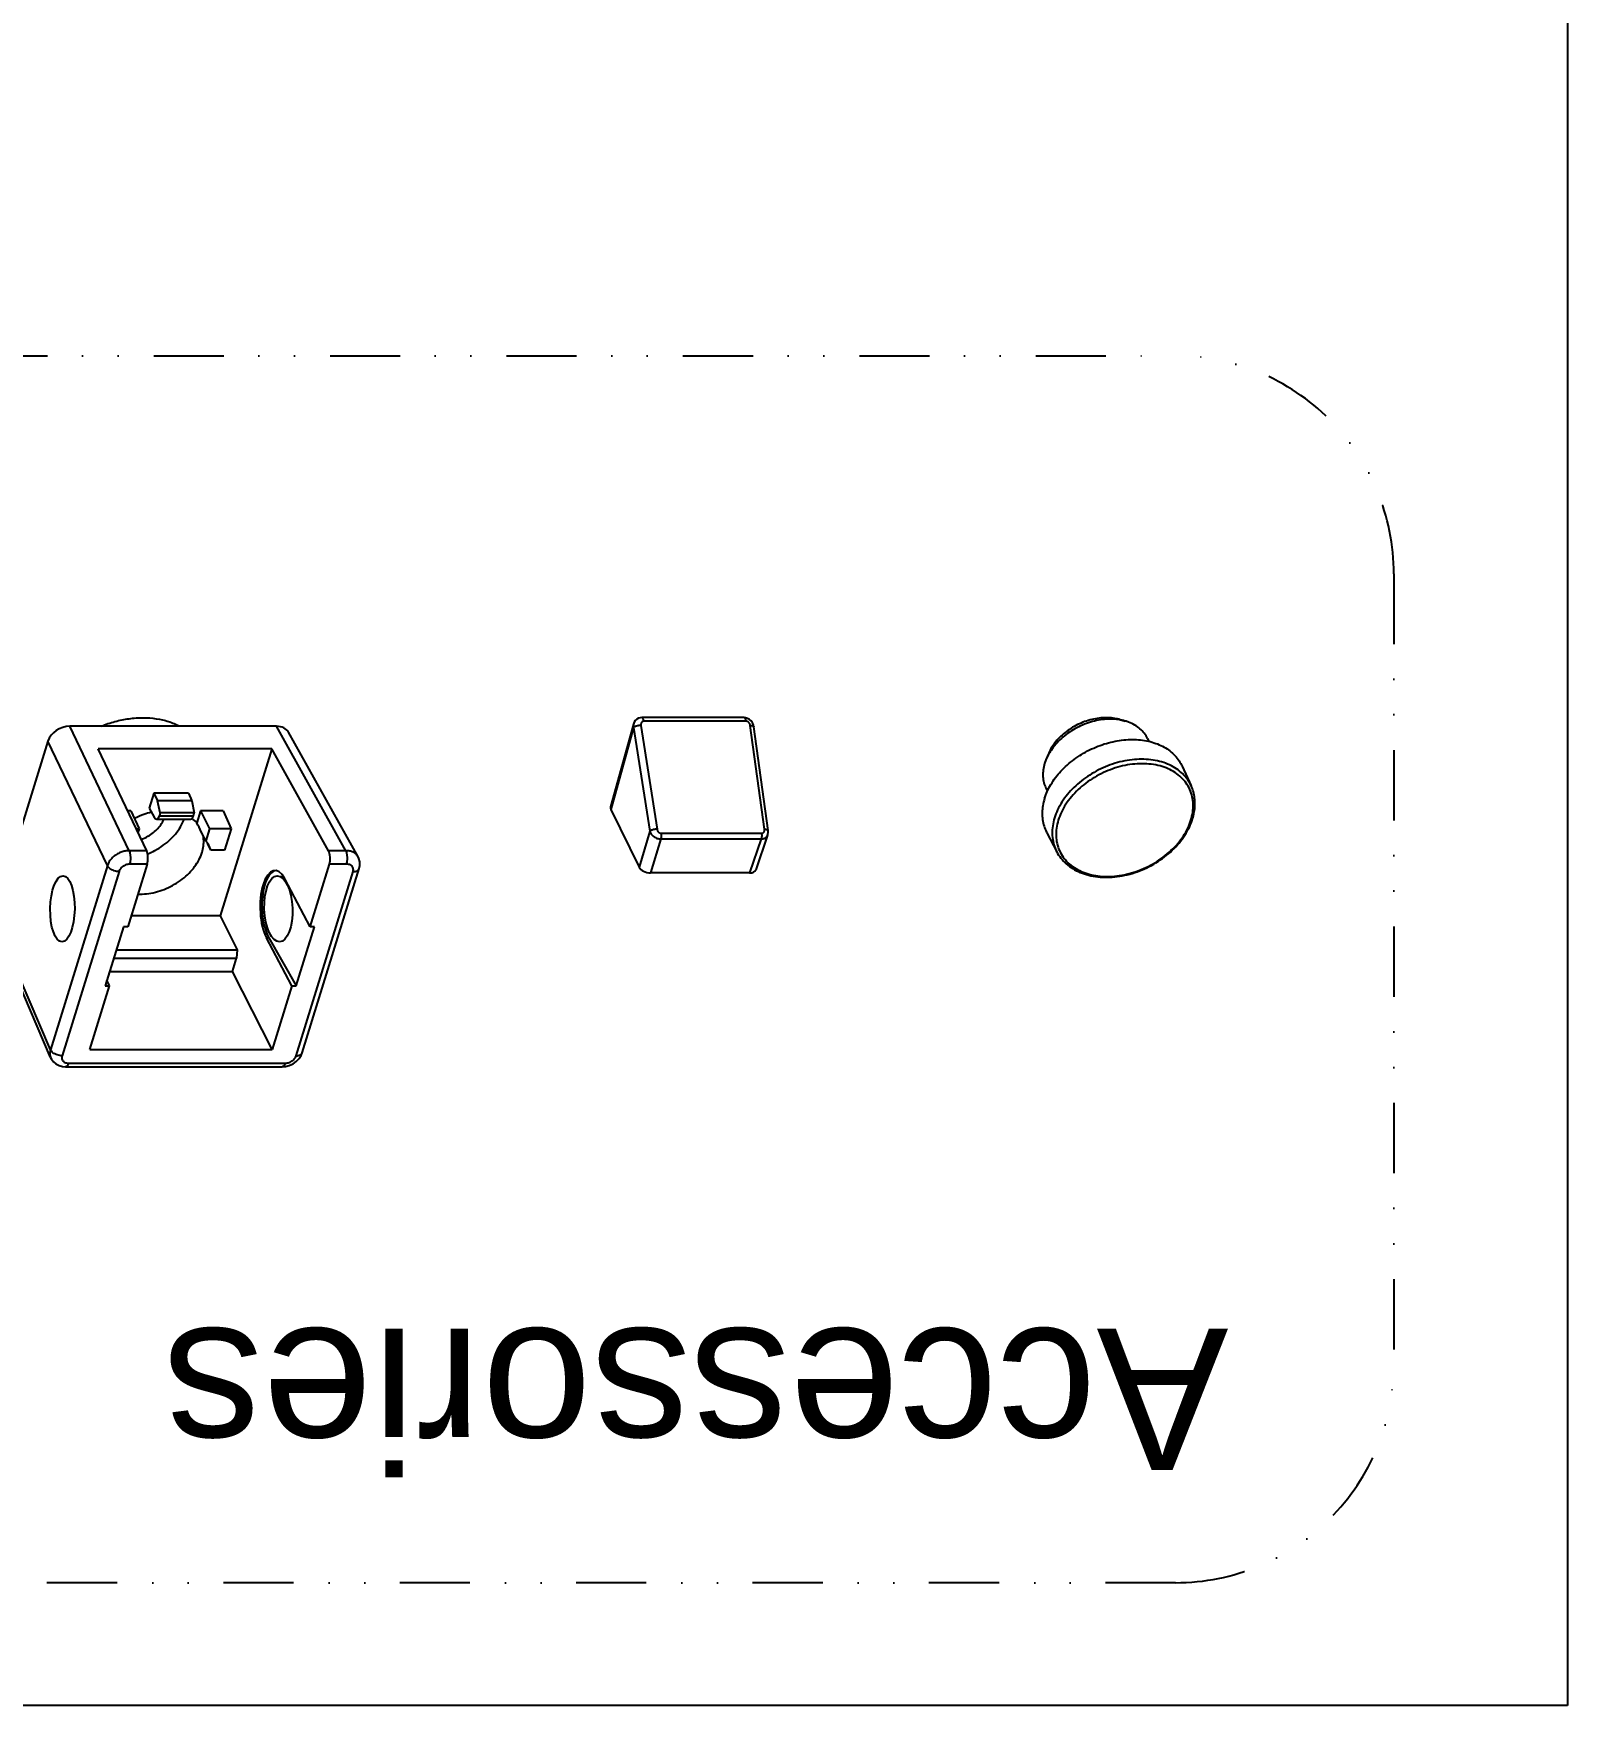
# Model space of a CAD drawing. Header units: millimetres. Extents: x 10368 to 13229, y -13270 to -11269.
# Drawn here: x 12951.6 to 13229.5, y -13205 to -12902 of the extents above; entities that cross this region are included whole.
import ezdxf

# ---------------------------------------------------------------- set-up
doc = ezdxf.new("R2010")
doc.units = ezdxf.units.MM
doc.linetypes.add('DIVIDE', pattern=[31.75, 12.7, -6.35, 0, -6.35, 0, -6.35])
doc.layers.add('dim', color=3, linetype='Continuous', lineweight=9)
doc.styles.add('宋体', font='')
doc.styles.get('宋体').set_extended_font_data('SimSun')

# ---------------------------------------------------------------- blocks, each defined once
blk = doc.blocks.new('u59')
at = {"color": 7, "linetype": 'Continuous'}
for p, q in [((-393.765, 824.396), (-433.007, 824.396)), ((-393.244, 825.043), (-432.486, 825.043)), ((-436.103, 822.502), (-446.417, 789.128)), ((-434.993, 823.059), (-445.306, 789.685)), ((-434.23, 810.385), (-430.663, 821.926)), ((-397.635, 821.926), (-430.663, 821.926)), ((-430.663, 821.926), (-423.449, 807.822)), ((-402.919, 789.685), (-392.605, 823.059)), ((-397.635, 821.926), (-401.201, 810.385)), ((-400.812, 788.596), (-390.498, 821.97)), ((-390.535, 823.379), (-380.235, 799.292)), ((-390.498, 821.97), (-380.194, 797.873)), ((-435.018, 810.385), (-438.326, 799.683)), ((-434.23, 810.385), (-435.018, 810.385)), ((-430.071, 801.68), (-435.018, 810.385)), ((-434.23, 810.385), (-429.62, 801.68)), ((-403.72, 799.683), (-400.413, 810.385)), ((-401.201, 810.385), (-400.733, 809.349)), ((-400.413, 810.385), (-401.201, 810.385)), ((-423.449, 807.822), (-424.211, 805.357)), ((-401.205, 807.822), (-423.449, 807.822)), ((-424.321, 803.849), (-424.211, 805.357)), ((-402.433, 803.849), (-424.321, 803.849)), ((-421.234, 797.707), (-424.321, 803.849)), ((-401.966, 805.357), (-424.211, 805.357)), ((-430.071, 801.68), (-429.62, 801.68)), ((-437.537, 799.683), (-441.04, 788.348)), ((-438.326, 799.683), (-437.537, 799.683)), ((-437.537, 799.683), (-432.927, 790.978)), ((-430.578, 767.47), (-421.234, 797.707)), ((-421.234, 797.707), (-405.119, 797.707)), ((-408.011, 788.348), (-404.508, 799.683)), ((-404.508, 799.683), (-403.72, 799.683)), ((-390.032, 766.038), (-380.194, 797.873)), ((-520.392, 783.066), (-518.234, 789.393)), ((-519.233, 783.764), (-517.128, 789.935)), ((-517.128, 789.935), (-499.196, 789.935)), ((-501.044, 783.764), (-499.196, 789.935)), ((-499.044, 782.389), (-497.102, 788.873)), ((-491.997, 778.469), (-497.102, 788.873)), ((-444.147, 788.348), (-441.04, 788.348)), ((-408.011, 788.348), (-404.904, 788.348)), ((-400.812, 788.596), (-390.032, 766.038)), ((-570.95, 782.64), (-572.753, 786.091)), ((-446.215, 786.997), (-433.63, 764.45)), ((-444.025, 785.921), (-440.876, 785.921)), ((-444.025, 785.921), (-431.435, 763.363)), ((-440.876, 785.921), (-430.578, 767.47)), ((-423.213, 781.965), (-422.016, 785.838)), ((-422.016, 785.838), (-419.577, 785.838)), ((-419.577, 785.838), (-419.293, 785.13)), ((-407.932, 785.921), (-399.115, 767.47)), ((-407.932, 785.921), (-404.783, 785.921)), ((-404.783, 785.921), (-394.003, 763.363)), ((-520.468, 782.235), (-517.887, 763.437)), ((-519.826, 782.015), (-517.246, 763.216)), ((-501.109, 782.753), (-519.298, 782.753)), ((-501.044, 783.764), (-519.233, 783.764)), ((-497.453, 763.216), (-500.365, 782.015)), ((-496.131, 763.59), (-499.044, 782.389)), ((-423.213, 781.965), (-419.288, 781.965)), ((-421.754, 778.71), (-423.213, 781.965)), ((-419.288, 781.965), (-418.627, 784.106)), ((-417.665, 778.71), (-419.288, 781.965)), ((-406.54, 781.965), (-406.344, 782.597)), ((-405.081, 778.71), (-406.54, 781.965)), ((-406.042, 781.965), (-406.54, 781.965)), ((-421.754, 778.71), (-417.665, 778.71)), ((-417.665, 778.71), (-417.003, 780.85)), ((-416.392, 779.56), (-416.546, 779.062)), ((-416.119, 776.857), (-416.546, 779.062)), ((-416.546, 779.062), (-410.397, 779.062)), ((-410.243, 779.56), (-416.392, 779.56)), ((-409.711, 780.206), (-415.882, 780.206)), ((-410.397, 779.062), (-410.243, 779.56)), ((-410.397, 779.062), (-409.896, 776.857)), ((-408.392, 778.175), (-409.291, 779.854)), ((-405.081, 778.71), (-404.486, 778.71)), ((-496.131, 763.59), (-491.997, 778.469)), ((-496.108, 762.955), (-491.933, 777.981)), ((-415.511, 775.5), (-416.119, 776.857)), ((-416.119, 776.857), (-409.896, 776.857)), ((-409.219, 775.5), (-409.896, 776.857)), ((-409.219, 775.5), (-408.392, 778.175)), ((-595.476, 770.604), (-597.103, 774.142)), ((-570.809, 774.605), (-571.064, 775.125)), ((-415.511, 775.5), (-409.219, 775.5)), ((-570.793, 769.465), (-570.57, 770.091)), ((-571.193, 768.466), (-570.793, 769.465)), ((-430.578, 767.47), (-399.115, 767.47)), ((-589.207, 765.577), (-589.464, 766.101)), ((-584.116, 762.124), (-585.152, 762.419)), ((-516.513, 762.462), (-497.965, 762.462)), ((-516.14, 761.797), (-497.591, 761.797)), ((-431.435, 763.363), (-394.003, 763.363))]:
    blk.add_line(p, q, dxfattribs=at)
at = {"color": 2, "linetype": 'DIVIDE'}
blk.add_lwpolyline([(-633.796, 735.758), (-633.796, 879.002, -0.4142136), (-594.264, 918.534), (-57.755, 918.534, -0.4142136), (-18.223, 879.002), (-18.223, 735.758, -0.4142136), (-57.755, 696.225), (-594.264, 696.225, -0.4142136)], format="xyb", close=True, dxfattribs=at)
at = {"color": 7, "linetype": 'Continuous'}
for points in [[(-432.486, 825.043), (-433.053, 824.998), (-433.76, 824.819), (-434.431, 824.511), (-435.03, 824.089), (-435.53, 823.573), (-435.906, 822.989), (-436.103, 822.502)], [(-390.534, 823.378), (-390.671, 823.652), (-391.029, 824.136), (-391.498, 824.534), (-392.058, 824.826), (-392.689, 824.998), (-393.244, 825.043)], [(-446.417, 789.127), (-446.528, 788.603), (-446.524, 787.939), (-446.364, 787.313), (-446.213, 786.994)], [(-520.391, 783.067), (-520.422, 782.969), (-520.484, 782.574), (-520.468, 782.235)], [(-517.887, 763.437), (-517.81, 763.098), (-517.641, 762.717), (-517.402, 762.385), (-517.105, 762.117), (-516.768, 761.927), (-516.411, 761.821), (-516.14, 761.797)], [(-497.591, 761.797), (-497.327, 761.82), (-496.995, 761.919), (-496.693, 762.091), (-496.433, 762.335), (-496.23, 762.641), (-496.109, 762.954)]]:
    blk.add_lwpolyline(points, dxfattribs=at)
blk.add_arc((-579.156, 772.833), 9.016, 331.26354, 338.06796, dxfattribs=at)
for centre, major_axis, ratio in [((-431.785, 796.435), (-0.219, 5.977), 0.4267602), ((-392.675, 796.435), (0.104, 5.977), 0.3704289)]:
    blk.add_ellipse(centre, major_axis=major_axis, ratio=ratio, dxfattribs=at)
for centre, major_axis, ratio, start_param, end_param in [((-431.274, 796.329), (-0.123, 6.831), 0.4082012, 2.4634525, 5.6050451), ((-431.724, 796.329), (-0.251, 6.83), 0.4267602, 3.176707, 5.5967298), ((-516.607, 788.873), (1.632, -0.505), 0.5723949, 2.0660459, 3.1252486), ((-498.675, 788.873), (1.632, -0.504), 0.5726865, 0.4949194, 2.0654112), ((-440.478, 787.286), (-0.031, 1.708), 0.4082012, 0.8926561, 2.4896324), ((-407.532, 787.286), (0.03, 1.708), 0.3704289, 0.9064371, 2.5034134), ((-331.46, 628.074), (-171.262, 336.469), 0.0210062, 1.0721109, 1.0762764), ((-289.676, 542.928), (-177.684, 344.13), 0.0143318, 7.0700452, 7.0832225), ((-415.899, 778.498), (0.02, 1.708), 0.3767808, 0.0044239, 0.9043885), ((-409.695, 778.498), (-0.02, 1.708), 0.4019641, 5.6250509, 7.178394), ((-493.57, 778.47), (1.632, -0.505), 0.5723949, 0.0166694, 0.494945), ((-430.606, 766.04), (3.068, 1.507), 0.7210321, -3.1035509, -2.1688223), ((-393.178, 766.04), (3.067, 1.504), 0.7219517, -2.1673387, -0.5972276)]:
    blk.add_ellipse(centre, major_axis=major_axis, ratio=ratio, start_param=start_param, end_param=end_param, dxfattribs=at)
for points, start_tangent, end_tangent in [([(-433.007, 824.396), (-433.366, 824.363), (-433.729, 824.264), (-434.077, 824.105), (-434.392, 823.893), (-434.658, 823.639), (-434.862, 823.356), (-434.993, 823.059)], (-1, -0.0001914), (-0.2954819, -0.9553483)), ([(-433.007, 824.396), (-432.88, 824.711), (-432.725, 824.928), (-432.553, 825.034), (-432.486, 825.041)], (0.2952472, 0.9554209), (0.9999298, -0.0118484)), ([(-393.765, 824.396), (-393.637, 824.711), (-393.483, 824.928), (-393.311, 825.034), (-393.244, 825.041)], (0.2952474, 0.9554208), (0.9999298, -0.0118496)), ([(-392.605, 823.059), (-392.553, 823.356), (-392.582, 823.639), (-392.691, 823.893), (-392.874, 824.105), (-393.123, 824.264), (-393.426, 824.363), (-393.765, 824.396)], (0.2950166, 0.9554921), (-1, 0.0001946)), ([(-434.993, 823.059), (-435.388, 823.022), (-435.719, 822.912), (-435.962, 822.738), (-436.1, 822.512), (-436.103, 822.502)], (-1, 0), (-0.2945921, -0.9556231)), ([(-392.605, 823.059), (-392.173, 823.022), (-391.735, 822.912), (-391.321, 822.738), (-390.961, 822.512), (-390.68, 822.25), (-390.498, 821.97)], (1, 0.0000001), (0.4118252, -0.9112629)), ([(-390.498, 821.97), (-390.391, 822.559), (-390.447, 823.121), (-390.534, 823.377)], (0.3020779, 0.9532833), (-0.3923202, 0.9198287)), ([(-406.344, 793.763), (-406.719, 793.77), (-408.3, 793.655), (-409.904, 793.313), (-411.482, 792.756), (-412.986, 791.999), (-414.371, 791.066), (-415.595, 789.986), (-416.62, 788.79), (-417.415, 787.516), (-417.956, 786.202)], (-0.9993366, 0.0364193), (-0.2952474, -0.9554208)), ([(-572.753, 786.091), (-573.507, 787.255), (-574.482, 788.283), (-575.663, 789.154), (-577.025, 789.846), (-578.542, 790.345), (-580.188, 790.639), (-581.922, 790.721), (-583.714, 790.592), (-585.525, 790.255), (-587.321, 789.717), (-589.068, 788.99), (-590.731, 788.088), (-592.281, 787.027), (-593.686, 785.829), (-594.92, 784.517), (-595.957, 783.114), (-596.776, 781.651), (-597.363, 780.151)], (-0.4630299, 0.8863426), (-0.2952474, -0.9554208)), ([(-573.034, 780.362), (-572.707, 781.816), (-572.631, 783.24), (-572.808, 784.606), (-573.234, 785.886), (-573.9, 787.053), (-574.794, 788.084), (-575.896, 788.958), (-577.185, 789.656), (-578.634, 790.166), (-580.213, 790.476), (-581.891, 790.58), (-583.633, 790.476), (-585.404, 790.166), (-587.167, 789.656), (-588.888, 788.958), (-590.53, 788.084), (-592.061, 787.053), (-593.449, 785.886), (-594.666, 784.606), (-595.687, 783.24), (-596.491, 781.816), (-597.063, 780.362)], (0.2952474, 0.9554208), (-0.2952474, -0.9554208)), ([(-445.306, 789.685), (-445.702, 789.647), (-446.032, 789.538), (-446.275, 789.364), (-446.413, 789.138), (-446.417, 789.128)], (-1, -0.0000001), (-0.2941804, -0.9557499)), ([(-445.306, 789.685), (-445.359, 789.388), (-445.33, 789.105), (-445.221, 788.851), (-445.037, 788.639), (-444.788, 788.48), (-444.486, 788.381), (-444.147, 788.348)], (-0.2950166, -0.9554921), (1, -0.0001946)), ([(-444.147, 788.348), (-444.237, 787.958), (-444.285, 787.522), (-444.286, 787.068), (-444.24, 786.631), (-444.151, 786.239), (-444.026, 785.921)], (-0.2952474, -0.9554208), (0.4599681, -0.8879354)), ([(-404.904, 788.348), (-404.995, 787.958), (-405.042, 787.522), (-405.043, 787.068), (-404.998, 786.631), (-404.909, 786.239), (-404.783, 785.921)], (-0.2952472, -0.9554209), (0.459968, -0.8879355)), ([(-404.904, 788.348), (-404.545, 788.381), (-404.182, 788.48), (-403.834, 788.639), (-403.519, 788.851), (-403.254, 789.105), (-403.05, 789.388), (-402.919, 789.685)], (1, 0.0001914), (0.2954819, 0.9553483)), ([(-404.783, 785.921), (-404.06, 785.983), (-403.332, 786.177), (-402.637, 786.493), (-402.008, 786.917), (-401.478, 787.426), (-401.072, 787.995), (-400.812, 788.596)], (0.9999646, -0.0084103), (0.288451, 0.9574947)), ([(-402.919, 789.685), (-402.487, 789.647), (-402.048, 789.538), (-401.635, 789.364), (-401.275, 789.138), (-400.994, 788.876), (-400.812, 788.595)], (1, 0), (0.4118253, -0.9112628)), ([(-572.356, 779.957), (-572.025, 781.403), (-571.934, 782.823), (-572.082, 784.19), (-572.469, 785.477), (-572.753, 786.091)], (0.2952474, 0.9554208), (-0.4630275, 0.8863439)), ([(-446.213, 786.994), (-446.167, 786.917), (-445.8, 786.493), (-445.303, 786.177), (-444.702, 785.983), (-444.025, 785.921)], (0.4881989, -0.8727324), (0.9999635, 0.0085406)), ([(-419.293, 785.13), (-419.188, 784.928), (-418.627, 784.106)], (0.4404946, -0.8977553), (0.6415388, -0.7670906)), ([(-417.956, 786.202), (-418.215, 785.002), (-418.241, 783.833), (-418.117, 783.031)], (-0.2952474, -0.9554208), (0.2271886, -0.9738508)), ([(-408.101, 786.492), (-409.428, 785.872), (-410.933, 784.931), (-412.267, 783.816), (-413.385, 782.566), (-414.249, 781.223), (-414.701, 780.216)], (-0.9278245, -0.3730171), (-0.3459924, -0.9382373)), ([(-570.55, 776.461), (-570.243, 777.751), (-570.124, 779.022), (-570.195, 780.256), (-570.455, 781.434), (-570.899, 782.54), (-570.95, 782.639)], (0.2952474, 0.9554208), (-0.4630641, 0.8863248)), ([(-519.826, 782.015), (-520.06, 782.03), (-520.252, 782.068), (-520.388, 782.128), (-520.459, 782.205), (-520.467, 782.236)], (-0.9999584, 0.0091259), (-0.112783, 0.9936196)), ([(-519.233, 783.764), (-519.527, 783.741), (-519.795, 783.666), (-520.028, 783.543), (-520.216, 783.374), (-520.351, 783.166), (-520.391, 783.067)], (-0.999964, 0.0084888), (-0.3227612, -0.9464804)), ([(-519.298, 782.753), (-519.417, 782.739), (-519.528, 782.699), (-519.627, 782.632), (-519.711, 782.541), (-519.775, 782.429), (-519.816, 782.301), (-519.834, 782.161), (-519.826, 782.015)], (-1, -0.0001957), (0.1358911, -0.9907238)), ([(-519.298, 782.753), (-519.322, 783.014), (-519.318, 783.281), (-519.288, 783.537), (-519.233, 783.764)], (-0.144574, 0.989494), (0.3049958, 0.9523537)), ([(-501.109, 782.753), (-501.133, 783.014), (-501.129, 783.281), (-501.099, 783.537), (-501.044, 783.764)], (-0.1445755, 0.9894938), (0.3049975, 0.9523532)), ([(-500.365, 782.015), (-500.4, 782.16), (-500.459, 782.301), (-500.538, 782.429), (-500.635, 782.541), (-500.744, 782.632), (-500.863, 782.698), (-500.986, 782.739), (-501.109, 782.753)], (-0.1532128, 0.9881932), (-1, 0.0002284)), ([(-499.044, 782.389), (-499.159, 782.663), (-499.331, 782.926), (-499.553, 783.166), (-499.815, 783.374), (-500.107, 783.543), (-500.417, 783.666), (-500.733, 783.741), (-501.044, 783.764)], (-0.291209, 0.9566595), (-0.9999644, -0.0084351)), ([(-500.365, 782.015), (-500.106, 782.03), (-499.839, 782.068), (-499.583, 782.128), (-499.355, 782.205), (-499.171, 782.294), (-499.044, 782.389)], (0.9999581, 0.0091502), (0.7067789, 0.7074345)), ([(-406.943, 783.855), (-407.359, 783.691), (-408.415, 783.144), (-409.361, 782.451), (-410.158, 781.645), (-410.771, 780.759), (-411.033, 780.216)], (-0.9408321, -0.338873), (-0.3799316, -0.9250146)), ([(-597.363, 780.151), (-597.668, 778.878), (-597.793, 777.624), (-597.738, 776.406), (-597.507, 775.24), (-597.103, 774.142)], (-0.2952474, -0.9554208), (0.4177756, -0.9085503)), ([(-597.063, 780.362), (-597.39, 778.907), (-597.466, 777.483), (-597.289, 776.117), (-596.863, 774.837), (-596.196, 773.67), (-595.303, 772.639), (-594.2, 771.766), (-592.912, 771.067), (-591.463, 770.557), (-589.884, 770.248), (-588.206, 770.144), (-586.464, 770.248), (-584.693, 770.557), (-582.929, 771.067), (-581.209, 771.766), (-579.567, 772.639), (-578.036, 773.67), (-576.648, 774.837), (-575.431, 776.117), (-574.41, 777.483), (-573.605, 778.907), (-573.034, 780.362)], (-0.2952474, -0.9554208), (0.2952474, 0.9554208)), ([(-597.103, 774.142), (-596.613, 773.251), (-595.777, 772.191), (-594.737, 771.276), (-593.513, 770.523), (-592.127, 769.945), (-590.606, 769.554), (-588.978, 769.356), (-587.273, 769.356), (-585.523, 769.554), (-583.76, 769.945), (-582.017, 770.523), (-580.327, 771.276), (-578.722, 772.191), (-577.23, 773.251), (-575.881, 774.436), (-574.699, 775.724), (-573.705, 777.09), (-572.92, 778.51), (-572.356, 779.957)], (0.4179062, -0.9084902), (0.2952474, 0.9554208)), ([(-417.003, 780.85), (-416.144, 780.052)], (0.6550387, -0.7555953), (0.7991563, -0.6011232)), ([(-408.804, 778.938), (-407.417, 779.343), (-405.87, 780.002), (-405.698, 780.09)], (0.9743457, 0.2250564), (0.8868353, 0.4620857)), ([(-570.55, 776.461), (-571.041, 775.171), (-571.707, 773.9), (-572.541, 772.666), (-573.528, 771.487), (-574.656, 770.381), (-575.908, 769.364), (-577.265, 768.45), (-578.707, 767.653), (-580.214, 766.984), (-581.764, 766.454), (-583.334, 766.07), (-584.9, 765.837), (-586.441, 765.759), (-587.934, 765.837), (-589.357, 766.07), (-590.689, 766.454), (-591.911, 766.984), (-593.004, 767.653), (-593.954, 768.45), (-594.746, 769.364), (-595.369, 770.381), (-595.476, 770.604)], (-0.2952474, -0.9554208), (-0.4177226, 0.9085746)), ([(-570.57, 770.091), (-570.306, 771.287), (-570.259, 772.457), (-570.429, 773.574), (-570.809, 774.605)], (0.2952474, 0.9554208), (-0.4405334, 0.8977362)), ([(-584.116, 762.124), (-583.554, 761.987), (-582.348, 761.826), (-581.079, 761.826), (-579.774, 761.987), (-578.462, 762.305), (-577.174, 762.774), (-575.937, 763.382), (-574.779, 764.116), (-573.727, 764.96), (-572.803, 765.895), (-572.029, 766.9), (-571.421, 767.953), (-571.194, 768.465)], (0.9618863, -0.2734496), (0.3724264, 0.9280617)), ([(-584.108, 762.189), (-583.187, 762.087), (-581.777, 762.087), (-580.326, 762.266), (-578.869, 762.619), (-577.437, 763.14), (-576.063, 763.816), (-574.777, 764.632), (-573.608, 765.57), (-572.581, 766.609), (-571.721, 767.725), (-571.251, 768.498)], (0.9875564, -0.157265), (0.4799864, 0.8772759)), ([(-589.207, 765.577), (-588.614, 764.632), (-587.832, 763.816), (-586.875, 763.14), (-585.765, 762.619), (-585.152, 762.419)], (0.4405334, -0.8977362), (0.9618847, -0.2734553)), ([(-497.453, 763.216), (-497.193, 763.231), (-496.926, 763.27), (-496.67, 763.33), (-496.442, 763.407), (-496.258, 763.496), (-496.131, 763.59)], (0.9999581, 0.0091503), (0.706779, 0.7074344)), ([(-496.109, 762.954), (-496.086, 763.055), (-496.076, 763.317), (-496.131, 763.59)], (0.2679591, 0.9634303), (-0.3002314, 0.9538664)), ([(-585.152, 762.419), (-584.527, 762.266), (-584.108, 762.189)], (0.9618847, -0.2734553), (0.9875564, -0.157265)), ([(-517.246, 763.216), (-517.48, 763.231), (-517.671, 763.27), (-517.808, 763.33), (-517.879, 763.407), (-517.886, 763.437)], (-0.9999584, 0.0091257), (-0.112783, 0.9936196)), ([(-517.246, 763.216), (-517.213, 763.067), (-517.156, 762.923), (-517.079, 762.792), (-516.984, 762.678), (-516.875, 762.586), (-516.758, 762.518), (-516.635, 762.476), (-516.513, 762.462)], (0.1360719, -0.990699), (1, -0.0002415)), ([(-516.513, 762.462), (-516.463, 762.222), (-516.39, 762.025), (-516.3, 761.884), (-516.198, 761.808), (-516.14, 761.798)], (0.1445755, -0.9894938), (0.9999779, -0.0066439)), ([(-497.965, 762.462), (-497.847, 762.476), (-497.736, 762.518), (-497.639, 762.586), (-497.557, 762.678), (-497.496, 762.792), (-497.456, 762.924), (-497.442, 763.067), (-497.453, 763.216)], (1, 0.0002063), (-0.1530352, 0.9882207)), ([(-497.965, 762.462), (-497.915, 762.222), (-497.842, 762.025), (-497.751, 761.884), (-497.65, 761.808), (-497.591, 761.798)], (0.1445761, -0.9894937), (0.9999842, -0.00562)), ([(-399.721, 763.326), (-400.921, 762.886), (-403.466, 762.204), (-406.007, 761.859), (-408.475, 761.859), (-410.803, 762.204), (-412.926, 762.886), (-413.84, 763.319)], (-0.9284721, -0.3714021), (-0.8837574, 0.4679454))]:
    blk.add_spline(points, degree=3, dxfattribs=dict(at, start_tangent=start_tangent, end_tangent=end_tangent))
at = {"layer": 'Defpoints', "color": 2}
blk.add_lwpolyline([(-665.275, 940.793), (0, 940.793), (0, 0), (-665.275, 0)], close=True, dxfattribs=at)
at = {"layer": 'dim', "color": 74, "insert": (-507.404, 885.118), "char_height": 25.61707, "attachment_point": 5, "style": '宋体'}
blk.add_mtext('{\\fArial|b0|i0|c0|p32;\\C7;Accessories}', dxfattribs=at)

msp = doc.modelspace()

# ---------------------------------------------------------------- block references
at = {"rotation": 180}
msp.add_blockref('u59', (12564.2, -12264.16), dxfattribs=at)

doc.saveas('drawing.dxf')
